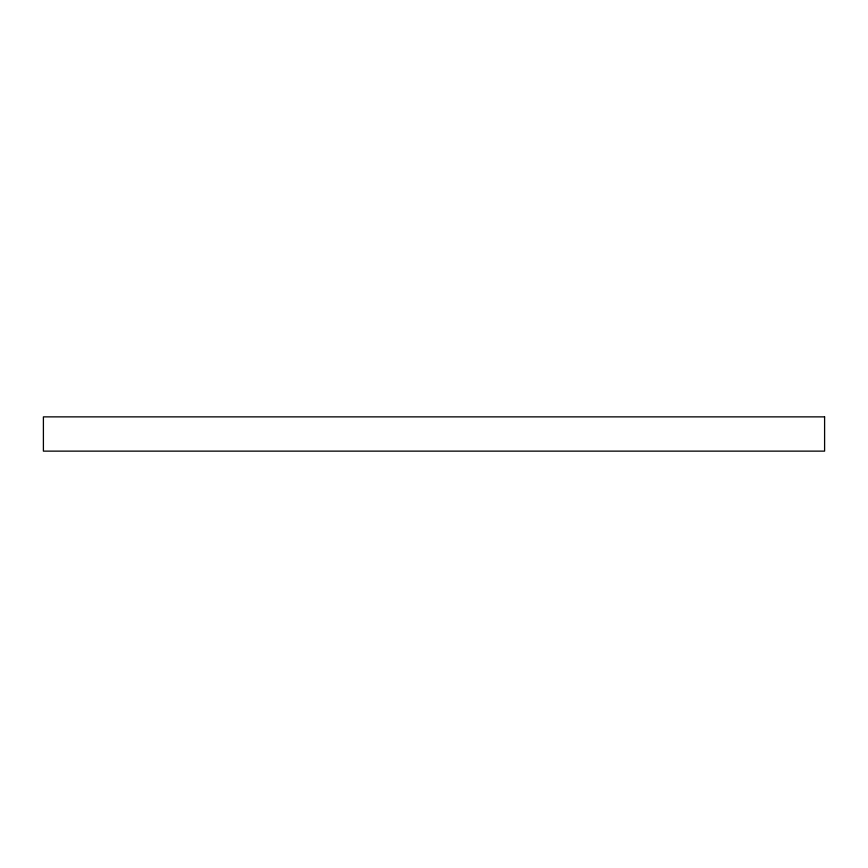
<?xml version="1.0" encoding="UTF-8"?>
<svg xmlns="http://www.w3.org/2000/svg" width="868" height="868" viewBox="0 0 868 868"><rect width="100%" height="100%" fill="white"/><g stroke="black" fill="none" stroke-linecap="round" stroke-linejoin="round"><path stroke-width="1.3" d="M824.6 416.868L43.4 416.868L43.4 451.132L824.6 451.132L824.6 416.868"/></g></svg>
